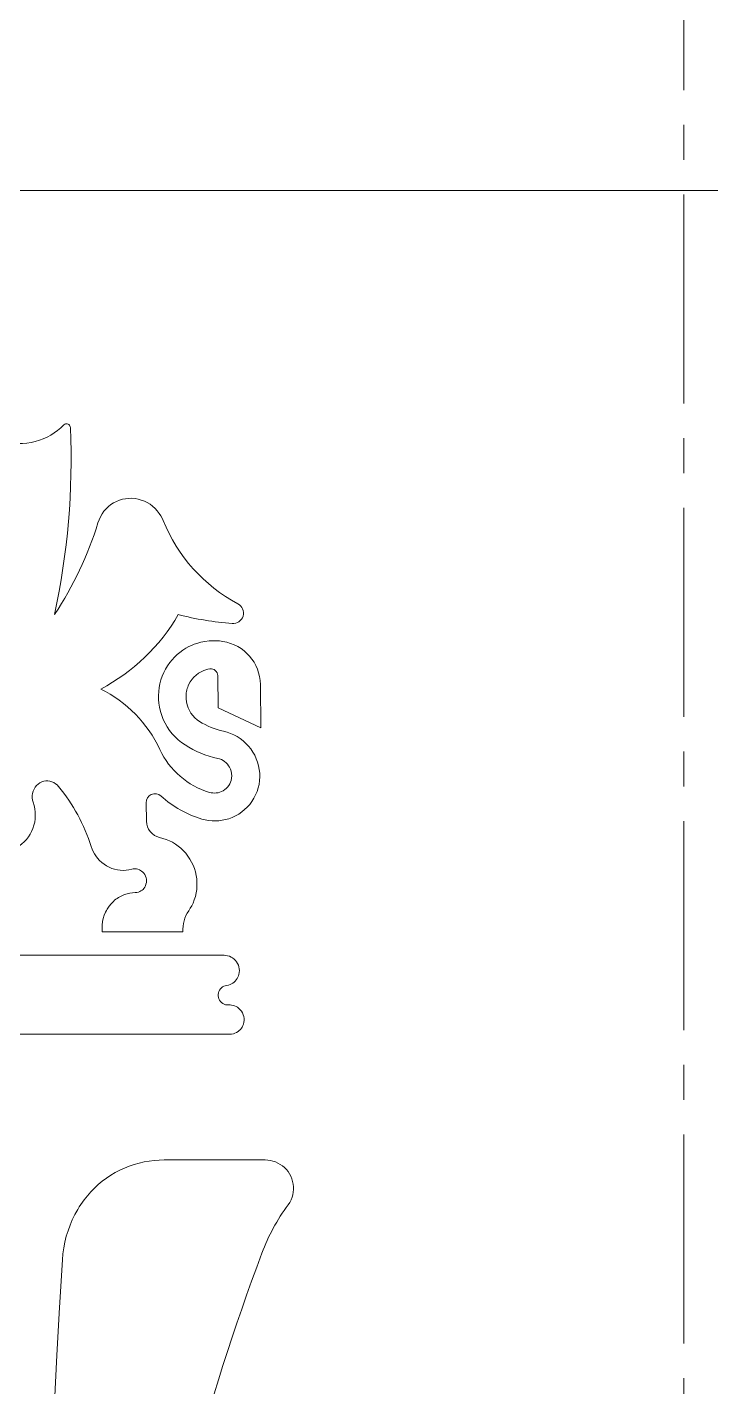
# Model space of a CAD drawing. Extents: x -234 to 800, y -95 to 506.
# Drawn here: x 608.99 to 626.17, y 118.06 to 152.23 of the extents above; entities that cross this region are included whole.
import ezdxf

# ---------------------------------------------------------------- set-up
doc = ezdxf.new("R2010")
doc.units = 0
doc.header["$LTSCALE"] = 7
doc.header["$MEASUREMENT"] = 0
doc.linetypes.add('CENTER2', pattern=[1.125, 0.75, -0.125, 0.125, -0.125])
doc.layers.add('1', color=1, linetype='CENTER2', lineweight=15)
doc.layers.add('8', color=252, linetype='CONTINUOUS', lineweight=15)

msp = doc.modelspace()

# ---------------------------------------------------------------- linework, layer by layer
at = {"layer": '1'}
msp.add_line((625.4912, 242.5247), (625.4912, -1.9753), dxfattribs=at)
at = {"layer": '8', "lineweight": 13, "ltscale": 0.435981}
msp.add_line((609.4304, 148.1247), (591.9912, 148.1247), dxfattribs=at)
at = {"layer": '8', "lineweight": 13}
msp.add_line((658.9912, 148.1247), (609.4304, 148.1247), dxfattribs=at)
at = {"layer": '8', "lineweight": 13, "ltscale": 0.020395}
msp.add_line((613.7837, 135.1211), (613.775, 135.9369), dxfattribs=at)
at = {"layer": '8', "lineweight": 13, "ltscale": 0.02726}
msp.add_line((614.8475, 135.7097), (614.8583, 134.6194), dxfattribs=at)
at = {"layer": '8', "lineweight": 13, "ltscale": 0.029649}
msp.add_line((614.8583, 134.6194), (613.7837, 135.1211), dxfattribs=at)
at = {"layer": '8', "lineweight": 13, "ltscale": 0.011477}
msp.add_line((611.976, 132.7344), (611.9829, 132.2754), dxfattribs=at)
at = {"layer": '8', "lineweight": 13, "ltscale": 0.050662}
msp.add_line((612.9002, 129.4935), (610.8738, 129.4935), dxfattribs=at)
at = {"layer": '8', "lineweight": 13, "ltscale": 0.174076}
msp.add_line((606.9708, 128.9044), (613.9338, 128.9044), dxfattribs=at)
at = {"layer": '8', "lineweight": 13, "ltscale": 0.224379}
msp.add_line((614.082, 126.923), (605.1068, 126.923), dxfattribs=at)
at = {"layer": '8', "lineweight": 13, "ltscale": 0.0634}
msp.add_line((612.4301, 123.7607), (614.9661, 123.7607), dxfattribs=at)
at = {"layer": '8', "lineweight": 13}
for points in [[(608.5864, 141.787), (608.6798, 141.7756), (608.774, 141.7701), (608.8685, 141.7707), (608.976, 141.7786), (609.0827, 141.7943), (609.188, 141.8176), (609.2917, 141.8484), (609.3891, 141.885), (609.4843, 141.9281), (609.5766, 141.9776), (609.6659, 142.0333), (609.7516, 142.095), (609.8334, 142.1624), (609.9109, 142.2352)], [(609.9109, 142.2352), (609.9283, 142.2489), (609.9482, 142.258), (609.9694, 142.2622), (609.9912, 142.2611), (610.012, 142.2549), (610.0312, 142.2438), (610.0476, 142.2284), (610.0601, 142.2095), (610.0681, 142.1886), (610.0715, 142.1665)], [(610.7651, 139.7738), (610.7929, 139.8513), (610.8275, 139.9258), (610.8687, 139.9966), (610.916, 140.0631), (610.9692, 140.1246), (611.0277, 140.1808), (611.0911, 140.231), (611.1588, 140.275), (611.2298, 140.3119), (611.3039, 140.342), (611.3804, 140.3649), (611.4587, 140.3805), (611.5382, 140.3887), (611.6182, 140.3893), (611.6981, 140.3824), (611.7771, 140.3681), (611.855, 140.3463), (611.9307, 140.3173), (612.0036, 140.2814), (612.0732, 140.2389), (612.1387, 140.19), (612.1997, 140.1352), (612.2555, 140.075), (612.3059, 140.0097), (612.343, 139.9523), (612.3758, 139.8921), (612.404, 139.8297)], [(612.9543, 134.1907), (612.8666, 134.251), (612.7836, 134.3178), (612.7057, 134.3907), (612.6334, 134.4694), (612.567, 134.5533), (612.507, 134.642), (612.4537, 134.7351), (612.4074, 134.8319), (612.3684, 134.932), (612.3368, 135.0348), (612.3129, 135.1397), (612.2979, 135.2375), (612.2895, 135.3362), (612.2879, 135.4351), (612.2931, 135.5339), (612.3051, 135.6319), (612.3237, 135.7289), (612.3489, 135.8241), (612.3807, 135.9173), (612.4188, 136.0079), (612.4631, 136.0955), (612.5133, 136.1797), (612.5693, 136.26), (612.6261, 136.3308), (612.6875, 136.3976), (612.753, 136.4603), (612.8225, 136.5184), (612.8956, 136.5717), (612.972, 136.6201), (613.0514, 136.6634), (613.115, 136.6935), (613.18, 136.7202), (613.2464, 136.7436), (613.2969, 136.759), (613.348, 136.7724), (613.3996, 136.7839), (613.4516, 136.7934), (613.5566, 136.8065), (613.6441, 136.8115), (613.7319, 136.811), (613.8196, 136.805), (613.9068, 136.7938)], [(613.5793, 136.1038), (613.5269, 136.0939), (613.4753, 136.08), (613.425, 136.0623), (613.3572, 136.0313), (613.293, 135.9932), (613.2331, 135.9486), (613.1783, 135.8978), (613.1291, 135.8414), (613.0861, 135.78), (613.0497, 135.7142), (613.0341, 135.6798), (613.0203, 135.6446), (613.0084, 135.6086), (612.9984, 135.572), (612.9904, 135.5349), (612.9843, 135.4975), (612.978, 135.4217), (612.9797, 135.3457), (612.9893, 135.2702), (613.0067, 135.1961), (613.0316, 135.1245), (613.0637, 135.0559), (613.1028, 134.9911), (613.1482, 134.9307), (613.1996, 134.8754), (613.2563, 134.8258), (613.3177, 134.7825)], [(613.9203, 134.535), (614.0095, 134.5116), (614.0967, 134.4811), (614.1813, 134.4437), (614.2628, 134.3997), (614.3407, 134.3493), (614.4144, 134.2928), (614.4835, 134.2306), (614.5475, 134.1631), (614.6064, 134.0899), (614.6592, 134.0122), (614.7055, 133.9305), (614.7451, 133.8452), (614.7775, 133.757), (614.8026, 133.6664), (614.8201, 133.5742), (614.83, 133.4808), (614.8321, 133.387), (614.8264, 133.2935), (614.813, 133.2008), (614.7919, 133.1096), (614.7633, 133.0206), (614.7275, 132.9343), (614.6847, 132.8514), (614.6352, 132.7724), (614.5797, 132.698), (614.5183, 132.6286), (614.4515, 132.5645), (614.3797, 132.5062), (614.3035, 132.454), (614.2233, 132.4081), (614.1398, 132.3691), (614.0534, 132.3369), (613.9711, 132.3135), (613.8874, 132.2963), (613.8026, 132.2856), (613.7172, 132.2812), (613.6318, 132.2833), (613.5468, 132.2919), (613.4626, 132.3069), (613.3798, 132.3282)], [(613.5685, 132.9993), (613.608, 132.9895), (613.6484, 132.9834), (613.6891, 132.9812), (613.7363, 132.9833), (613.783, 132.9905), (613.8284, 133.0026), (613.8724, 133.0196), (613.9146, 133.0415), (613.9541, 133.0679), (613.9906, 133.0984), (614.0235, 133.1328), (614.0524, 133.1706), (614.0771, 133.2116), (614.0973, 133.2553), (614.1125, 133.3008), (614.124, 133.3575), (614.1279, 133.4153), (614.1242, 133.4732), (614.113, 133.5301), (614.0944, 133.585), (614.0736, 133.6286), (614.048, 133.6698), (614.0184, 133.708), (613.985, 133.7425), (613.9482, 133.7731), (613.9083, 133.7997), (613.8664, 133.8216), (613.8225, 133.8389), (613.7773, 133.8515)], [(609.7741, 133.1464), (609.7385, 133.1844), (609.6984, 133.2174), (609.6546, 133.2446), (609.608, 133.2655), (609.5572, 133.2801), (609.5049, 133.2871), (609.4523, 133.2864), (609.4006, 133.2779), (609.3506, 133.2618), (609.3032, 133.2381), (609.2591, 133.2074), (609.2198, 133.1705), (609.1856, 133.1276), (609.1574, 133.0796), (609.1358, 133.0279), (609.1214, 132.9734), (609.1142, 132.9172), (609.1145, 132.8601), (609.1221, 132.8035), (609.137, 132.7487)], [(609.137, 132.7487), (609.1607, 132.6684), (609.1776, 132.5862), (609.1874, 132.5029), (609.1901, 132.419), (609.1857, 132.3353), (609.1742, 132.2526), (609.1556, 132.1714), (609.1303, 132.0932), (609.0986, 132.0178), (609.0605, 131.946), (609.0164, 131.8783), (608.9666, 131.8153), (608.9117, 131.7576), (608.8519, 131.7056), (608.7983, 131.6666), (608.7418, 131.6322), (608.683, 131.6027), (608.6223, 131.5784)], [(611.6123, 131.0676), (611.5418, 131.0509), (611.4701, 131.0406), (611.3978, 131.0369), (611.3255, 131.0397), (611.2537, 131.0491), (611.1828, 131.0649), (611.1136, 131.0871), (611.0459, 131.1156), (610.981, 131.1501), (610.9191, 131.1904), (610.8608, 131.2361), (610.8065, 131.2869), (610.7566, 131.3424), (610.7114, 131.4022), (610.6762, 131.4574), (610.6451, 131.5154), (610.6182, 131.5755), (610.5958, 131.6375)], [(612.315, 131.8644), (612.3983, 131.8434), (612.4799, 131.8161), (612.5596, 131.7828), (612.6367, 131.7436), (612.711, 131.6987), (612.7819, 131.6484), (612.8491, 131.5929), (612.9123, 131.5326), (612.9715, 131.4671), (613.0258, 131.3974), (613.0749, 131.3237), (613.1186, 131.2466), (613.1565, 131.1664), (613.1885, 131.0835), (613.2143, 130.9986), (613.2338, 130.9119), (613.2468, 130.824), (613.2533, 130.7354), (613.2532, 130.6466), (613.2464, 130.5582), (613.2332, 130.4706), (613.2134, 130.3843), (613.1873, 130.2999), (613.1549, 130.2179), (613.1229, 130.1508), (613.0868, 130.0859), (613.0466, 130.0236)], [(611.7038, 130.4788), (611.7454, 130.4826), (611.786, 130.4927), (611.8167, 130.5048), (611.8457, 130.5203), (611.8728, 130.5393), (611.8978, 130.5615), (611.9201, 130.5866), (611.9394, 130.6141), (611.9584, 130.6505), (611.9724, 130.6898), (611.9811, 130.7309), (611.9842, 130.7728), (611.9816, 130.8142), (611.9733, 130.8549), (611.9596, 130.8942), (611.9407, 130.9313), (611.917, 130.9657), (611.8891, 130.9966), (611.8635, 131.0186), (611.8357, 131.0374), (611.8061, 131.0528), (611.7687, 131.0665), (611.7297, 131.075), (611.6899, 131.0781), (611.6505, 131.0756), (611.6123, 131.0676)], [(610.8738, 129.4935), (610.8685, 129.5791), (610.871, 129.6647), (610.8812, 129.7495), (610.8991, 129.8328), (610.9245, 129.9139), (610.9573, 129.992), (610.9763, 130.0297), (610.9971, 130.0663), (611.0431, 130.1355), (611.0953, 130.1997), (611.1532, 130.2584), (611.1842, 130.2855), (611.2163, 130.3111), (611.2497, 130.335), (611.2841, 130.3572), (611.3316, 130.3841), (611.3806, 130.4077), (611.4311, 130.4282), (611.4974, 130.4493), (611.5653, 130.4649), (611.6342, 130.4747), (611.7038, 130.4788)], [(613.9338, 128.9044), (613.9793, 128.9016), (614.0242, 128.8934), (614.068, 128.8798), (614.11, 128.8611), (614.1494, 128.8376), (614.1862, 128.809), (614.2197, 128.7759), (614.2491, 128.7389), (614.2739, 128.6987), (614.2936, 128.6561), (614.3079, 128.6113), (614.3165, 128.5651), (614.3194, 128.5181), (614.3167, 128.471), (614.3081, 128.4245), (614.2968, 128.3873), (614.2817, 128.3516), (614.2631, 128.3178), (614.2411, 128.2861), (614.2159, 128.2569), (614.188, 128.2305), (614.1578, 128.2073), (614.1254, 128.1874), (614.0912, 128.1709), (614.0437, 128.1546), (613.9946, 128.1448)], [(613.9946, 128.1448), (613.9625, 128.1384), (613.9315, 128.1276), (613.8982, 128.1102), (613.868, 128.0876), (613.8416, 128.0605), (613.8199, 128.0294), (613.8032, 127.9952), (613.792, 127.9584), (613.7866, 127.9202), (613.7873, 127.8817), (613.7939, 127.8437), (613.8063, 127.8071), (613.824, 127.773), (613.8468, 127.742), (613.874, 127.7148), (613.9047, 127.6923), (613.9384, 127.6748), (613.9742, 127.6628), (614.011, 127.6564), (614.0482, 127.6557)], [(614.0482, 127.6557), (614.0866, 127.6559), (614.125, 127.652), (614.163, 127.644), (614.2005, 127.6319), (614.2364, 127.6159), (614.2704, 127.5962), (614.3086, 127.5675), (614.3432, 127.5338), (614.3734, 127.4959), (614.3985, 127.4546), (614.4178, 127.4108), (614.4313, 127.3647), (614.4387, 127.317), (614.4399, 127.2686), (614.4348, 127.2204), (614.4235, 127.1737), (614.4096, 127.1367), (614.3917, 127.1016), (614.3702, 127.0686), (614.3453, 127.0384), (614.3173, 127.0111), (614.2865, 126.9871), (614.2491, 126.9643), (614.2094, 126.9464), (614.168, 126.9335), (614.1253, 126.9256), (614.082, 126.923)], [(609.8706, 121.254), (609.8843, 121.4029), (609.9054, 121.5507), (609.9339, 121.6969), (609.9698, 121.841), (610.0129, 121.9827), (610.0632, 122.1216), (610.1206, 122.2572), (610.185, 122.3891), (610.2562, 122.5169), (610.2943, 122.5792), (610.334, 122.6404), (610.3753, 122.7002), (610.4182, 122.7588), (610.4999, 122.8617), (610.5865, 122.9601), (610.6779, 123.0537), (610.7738, 123.1422), (610.874, 123.2255), (610.9782, 123.3034), (611.0862, 123.3757), (611.1979, 123.4421), (611.3127, 123.5026), (611.4302, 123.5568), (611.5504, 123.6047), (611.6731, 123.6464), (611.7979, 123.6818), (611.9246, 123.7106), (612.0529, 123.733), (612.178, 123.7483), (612.3038, 123.7576), (612.4301, 123.7607)], [(614.9661, 123.7607), (615.0325, 123.7575), (615.0984, 123.7481), (615.1633, 123.7324), (615.2265, 123.7107), (615.2876, 123.6832), (615.346, 123.65), (615.4011, 123.6115), (615.4528, 123.5677), (615.5002, 123.5191), (615.5429, 123.4663), (615.5805, 123.4096), (615.6125, 123.3497), (615.6388, 123.2869), (615.6589, 123.222), (615.6728, 123.1554), (615.6802, 123.088), (615.681, 123.0202), (615.6753, 122.9527), (615.6631, 122.8862), (615.6446, 122.8212), (615.6198, 122.7585), (615.586, 122.6934), (615.5455, 122.6323)], [(609.9842, 97.2165), (609.8926, 98.5511), (609.8105, 99.8863), (609.7729, 100.5555), (609.7378, 101.2248), (609.7052, 101.8913), (609.6751, 102.5577), (609.6301, 103.6713), (609.5921, 104.785), (609.561, 105.8989), (609.5369, 107.0128), (609.5198, 108.1268), (609.5099, 109.2407), (609.5072, 110.4436), (609.513, 111.6464), (609.5273, 112.8489), (609.5501, 114.0511), (609.5816, 115.2529), (609.6218, 116.4542), (609.6708, 117.655), (609.7285, 118.8553), (609.7951, 120.055), (609.8706, 121.254)]]:
    msp.add_lwpolyline(points, dxfattribs=at)
for centre, radius, start, end in [((591.7139, 141.3604), 18.3754, 347.78673, 2.5144), ((602.3167, 142.3728), 8.8391, 326.33579, 342.90074), ((616.2381, 141.3835), 4.1369, 202.06075, 241.78344), ((614.1605, 137.5046), 0.2627, 265.14163, 62.47636), ((608.5626, 139.9119), 4.8783, 297.75228, 329.93414), ((614.7556, 145.1438), 7.9252, 255.60126, 265.53192), ((613.7322, 135.6908), 1.1162, 0.97338, 81.00503), ((613.604, 135.9346), 0.1711, 0.74545, 98.30275), ((609.4167, 132.7215), 3.2047, 24.99765, 63.74749), ((614.3277, 136.3845), 1.8938, 237.77025, 257.5778), ((614.144, 134.9249), 2.0101, 204.98133, 253.36112), ((614.3322, 136.3661), 2.5752, 237.64991, 257.55601), ((606.2311, 130.2394), 4.5831, 17.76165, 39.36867), ((612.1994, 132.7432), 0.2228, 47.30281, 182.2481), ((614.1426, 134.889), 2.6721, 227.88234, 253.41309), ((612.4088, 132.2789), 0.4254, 180.47068, 257.2495), ((613.7423, 129.5466), 0.8436, 145.56256, 183.60692), ((619.5207, 119.6861), 4.948, 143.45531, 159.53591)]:
    msp.add_arc(centre, radius, start, end, dxfattribs=at)
msp.add_ellipse((2774.724, -841.15), major_axis=(2158.3582, -966.1766), ratio=0.1614951, start_param=3.1518067, end_param=3.2141481, dxfattribs=at)

doc.saveas('drawing.dxf')
